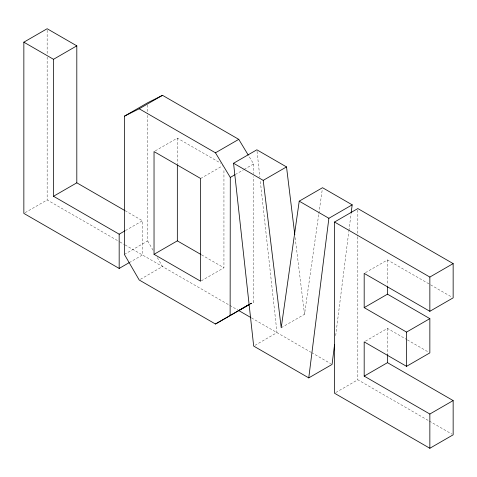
<?xml version="1.0" encoding="UTF-8"?>
<svg xmlns="http://www.w3.org/2000/svg" width="477" height="477" viewBox="0 0 477 477"><rect width="100%" height="100%" fill="white"/><g stroke="black" fill="none" stroke-linecap="round" stroke-linejoin="round"><path stroke-width="0.36" stroke-dasharray="2.38 1.79" d="M335.695 335.617L348.83 231.434M348.92 230.695L351.066 213.702M281.221 327.741L304.523 314.289L318.755 214.203M318.863 213.469L322.315 189.184M249.602 304.243L253.591 302.102L253.591 176.591M25.108 212.67L47.151 199.941L119.286 241.589M155.293 150.857L177.337 138.127L220.744 163.194M200.638 178.487L222.676 165.763M125.469 230.552L142.474 220.732L142.474 254.974L129.881 262.249M235.328 174.51L243.514 169.782M244.146 169.418L253.591 163.963L248.648 155.758M124.378 254.408L147.679 240.957L147.679 114.635M140.465 279.272L162.508 266.542L156.945 256.948M201.264 280.858L223.94 267.764L223.94 169.502M249.65 304.189L253.43 302.013M249.817 304.284L253.591 302.102M365.442 272.659L387.485 259.935L429.974 284.465M254.945 345.36L276.982 332.636L260.198 180.151M365.442 341.15L387.485 328.42L406.738 339.541M335.784 392.517L357.828 379.787L428.674 420.69M430.618 284.841L451.862 297.105M407.382 339.91L428.567 352.139M125.093 210.697L142.474 220.732M201.592 254.867L223.94 267.764M119.93 241.964L124.437 244.564M125.081 244.939L238.762 310.569M251.504 317.926L310.926 352.235M311.564 352.604L330.776 363.695M429.318 421.066L451.862 434.082M147.679 240.957L153.242 250.55M295.156 237.659L304.523 314.289M257.025 151.281L259.876 177.188M387.485 259.935L387.485 285.246M387.485 328.42L387.485 354.477M357.828 210.059L357.828 236.115M357.828 236.86L357.828 379.787M253.591 163.963L253.591 173.622M177.337 138.127L177.337 164.183M147.679 104.976L147.679 113.896M47.151 30.212L47.151 54.032M47.151 57.013L47.151 199.941"/><path stroke-width="0.72" d="M233.557 163.253L253.681 346.087L308.756 377.885L328.88 218.287L352.181 204.83L322.53 187.711L299.228 201.163L281.221 327.741L263.215 180.372L233.557 163.253L256.859 149.802L286.516 166.92L294.798 234.714M334.574 344.483L332.058 364.434L308.756 377.885M351.155 212.963L352.181 204.83M248.273 155.126L238.762 139.35L162.508 95.322L147.679 102.746L124.378 116.203L124.378 254.408L139.206 279.999L215.461 324.02L249.024 304.553M248.964 304.612L238.762 310.569L250.866 317.557M129.249 262.612L119.172 268.432L23.85 213.398L23.85 42.179L47.151 28.727L76.809 45.846L76.809 182.822L124.449 210.327M23.85 42.179L53.507 59.297L76.809 45.846M124.378 116.203L139.206 108.78L162.508 95.322M53.507 59.297L53.507 196.274L76.809 182.822M139.206 108.78L215.461 152.807L238.762 139.35M53.507 196.274L119.172 234.183L124.843 230.916M230.129 315.464L230.29 177.42L234.702 174.874M263.215 180.372L286.516 166.92M154.035 254.313L200.638 281.221L200.638 178.487L154.035 151.585L154.035 254.313L177.337 240.861L200.954 254.497M334.526 222.026L357.828 208.568L453.15 263.602L453.15 297.851L429.849 311.302L364.184 273.387L364.184 307.629L406.547 332.093L429.849 318.636L429.849 352.885L406.547 366.336L364.184 341.878L364.184 376.12L429.849 414.03L453.15 400.579L453.15 434.821L429.849 448.273L334.526 393.239L334.526 222.026L429.849 277.059L453.15 263.602M215.461 324.02L249.185 304.648M364.184 307.629L387.485 294.178L429.849 318.636M364.184 376.12L387.485 362.669L453.15 400.579M299.228 201.163L328.88 218.287M215.461 152.807L230.29 177.42M429.849 277.059L429.849 311.302M429.849 414.03L429.849 448.273M406.547 332.093L406.547 366.336M387.485 286.737L387.485 294.178M387.485 354.477L387.485 362.669M177.337 164.929L177.337 240.861M119.172 234.183L119.172 268.432"/></g></svg>
